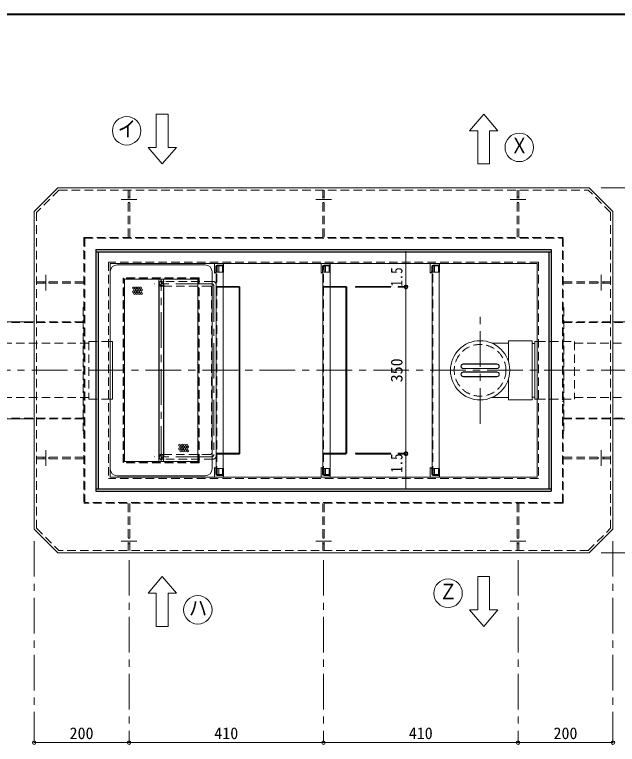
# Model space of a CAD drawing. Units: millimetres at full size, sheet at 1:15. Extents: x -3171 to 2904, y -2098 to 2117.
# Drawn here: x -1877 to -606, y 578 to 2117 of the extents above; entities that cross this region are included whole.
import ezdxf
from ezdxf.enums import TextEntityAlignment as Align

# ---------------------------------------------------------------- set-up
doc = ezdxf.new("R2010")
doc.units = ezdxf.units.MM
doc.header["$LTSCALE"] = 15
doc.header["$PDMODE"] = 32
doc.header["$PDSIZE"] = 7.5
doc.linetypes.add('CHAIN1', pattern=[8, 5, -1, 1, -1])
doc.linetypes.add('DASHED1', pattern=[1.8, 1.2, -0.6])
doc.layers.add('0-0_ﾚｲﾔ1', color=4, linetype='Continuous', lineweight=9)
doc.styles.add('ＭＳ ゴシック', font='')
doc.styles.get('ＭＳ ゴシック').set_extended_font_data('MS Gothic')

msp = doc.modelspace()

# ---------------------------------------------------------------- linework, layer by layer
at = {"layer": '0-0_ﾚｲﾔ1', "color": 1, "lineweight": 40}
msp.add_line((2904.12, 2117.05), (-3170.88, 2117.05), dxfattribs=at)
at = {"layer": '0-0_ﾚｲﾔ1'}
for p, q in [((-1552.88, 1907.05), (-1577.88, 1907.05)), ((-1577.88, 1907.05), (-1577.88, 1837.05)), ((-1552.88, 1907.05), (-1552.88, 1837.05)), ((-887.88, 1907.05), (-917.88, 1872.05)), ((-887.88, 1907.05), (-857.88, 1872.05)), ((-917.88, 1872.05), (-900.38, 1872.05)), ((-900.38, 1802.05), (-900.38, 1872.05)), ((-875.38, 1872.05), (-857.88, 1872.05)), ((-875.38, 1802.05), (-875.38, 1872.05)), ((-1577.88, 1837.05), (-1595.38, 1837.05)), ((-1565.38, 1802.05), (-1595.38, 1837.05)), ((-1565.38, 1802.05), (-1535.38, 1837.05)), ((-1535.38, 1837.05), (-1552.88, 1837.05)), ((-900.38, 1802.05), (-875.38, 1802.05)), ((-1051.63, 1618.55), (-1051.63, 1542.05)), ((-1449.38, 1587.05), (-1449.38, 1589.05)), ((-1224.38, 1587.05), (-1224.38, 1589.05)), ((-994.38, 1587.05), (-994.38, 1589.05)), ((-1403.13, 1543.55), (-1436.63, 1543.55)), ((-1403.88, 1542.05), (-1436.63, 1542.05)), ((-1403.13, 1541.3), (-1403.13, 1192.8)), ((-1401.63, 1542.05), (-1401.63, 1192.05)), ((-1178.13, 1543.55), (-1211.63, 1543.55)), ((-1178.88, 1542.05), (-1211.63, 1542.05)), ((-1178.13, 1541.3), (-1178.13, 1192.8)), ((-1176.63, 1542.05), (-1176.63, 1192.05)), ((-1051.63, 1542.05), (-1051.63, 1192.05)), ((-1835.38, 1469.55), (-2230.38, 1469.55)), ((-615.38, 1469.55), (-220.38, 1469.55)), ((-835.38, 1424.55), (-870.89, 1424.55)), ((-835.38, 1429.55), (-835.38, 1384.55)), ((-785.38, 1423.65), (-780.38, 1423.65)), ((-780.38, 1427.55), (-780.38, 1306.55)), ((-780.38, 1427.55), (-775.38, 1427.55)), ((-930.88, 1380.55), (-859.88, 1380.55)), ((-930.88, 1370.55), (-859.88, 1370.55)), ((-930.88, 1363.55), (-859.88, 1363.55)), ((-930.88, 1353.55), (-859.88, 1353.55)), ((-835.38, 1349.55), (-835.38, 1304.55)), ((-835.38, 1309.55), (-870.89, 1309.55)), ((-785.38, 1310.45), (-780.38, 1310.45)), ((-835.38, 1304.55), (-785.38, 1304.55)), ((-780.38, 1306.55), (-775.38, 1306.55)), ((-1835.38, 1264.55), (-2230.38, 1264.55)), ((-615.38, 1264.55), (-220.38, 1264.55)), ((-1403.88, 1192.05), (-1436.63, 1192.05)), ((-1403.13, 1190.55), (-1436.63, 1190.55)), ((-1178.88, 1192.05), (-1211.63, 1192.05)), ((-1178.13, 1190.55), (-1211.63, 1190.55)), ((-1051.63, 1115.55), (-1051.63, 1192.05)), ((-1449.38, 1147.05), (-1449.38, 1145.05)), ((-1224.38, 1147.05), (-1224.38, 1145.05)), ((-994.38, 1147.05), (-994.38, 1145.05)), ((-1565.38, 932.05), (-1595.38, 897.05)), ((-1565.38, 932.05), (-1535.38, 897.05)), ((-875.38, 932.05), (-900.38, 932.05)), ((-875.38, 932.05), (-875.38, 862.05)), ((-1595.38, 897.05), (-1577.88, 897.05)), ((-1577.88, 827.05), (-1577.88, 897.05)), ((-887.88, 827.05), (-917.88, 862.05)), ((-887.88, 827.05), (-857.88, 862.05)), ((-857.88, 862.05), (-875.38, 862.05)), ((-1577.88, 827.05), (-1552.88, 827.05)), ((-1635.38, 582.05), (-1835.38, 582.05)), ((-1225.38, 582.05), (-1635.38, 582.05)), ((-815.38, 582.05), (-1225.38, 582.05)), ((-615.38, 582.05), (-815.38, 582.05))]:
    msp.add_line(p, q, dxfattribs=at)
at = {"layer": '0-0_ﾚｲﾔ1', "color": 7, "lineweight": 18}
for p, q in [((-1835.38, 1702.05), (-1785.38, 1752.05)), ((-665.38, 1752.05), (-1785.38, 1752.05)), ((-615.38, 1702.05), (-665.38, 1752.05)), ((-615.38, 1702.05), (-615.38, 1032.05)), ((-775.38, 1592.05), (-1675.38, 1592.05)), ((-1675.38, 1592.05), (-1675.38, 1142.05)), ((-1475.13, 1589.55), (-1660.13, 1589.55)), ((-1455.38, 1572.05), (-1455.38, 1592.05)), ((-1452.38, 1586.05), (-1452.38, 1575.05)), ((-1451.63, 1587.05), (-1451.63, 1147.05)), ((-1439.63, 1587.05), (-1451.63, 1587.05)), ((-1449.38, 1589.05), (-1436.26, 1589.05)), ((-1438.38, 1586.77), (-1438.38, 1589.05)), ((-1436.26, 1574.05), (-1436.26, 1589.05)), ((-1230.38, 1572.05), (-1230.38, 1592.05)), ((-1227.38, 1586.05), (-1227.38, 1575.05)), ((-1226.63, 1587.05), (-1226.63, 1147.05)), ((-1214.63, 1587.05), (-1226.63, 1587.05)), ((-1224.38, 1589.05), (-1211.26, 1589.05)), ((-1213.38, 1586.77), (-1213.38, 1589.05)), ((-1211.26, 1574.05), (-1211.26, 1589.05)), ((-1000.38, 1572.05), (-1000.38, 1592.05)), ((-997.38, 1586.05), (-997.38, 1575.05)), ((-996.63, 1587.05), (-996.63, 1147.05)), ((-984.63, 1587.05), (-996.63, 1587.05)), ((-994.38, 1589.05), (-981.26, 1589.05)), ((-983.38, 1586.77), (-983.38, 1589.05)), ((-981.26, 1574.05), (-981.26, 1589.05)), ((-775.38, 1592.05), (-775.38, 1142.05)), ((-1675.13, 1427.55), (-1675.13, 1574.55)), ((-1460.13, 1574.55), (-1460.13, 1159.55)), ((-1436.63, 1584.05), (-1436.63, 1150.05)), ((-1436.63, 1574.05), (-1436.26, 1574.05)), ((-1211.63, 1584.05), (-1211.63, 1150.05)), ((-1211.63, 1574.05), (-1211.26, 1574.05)), ((-981.63, 1584.05), (-981.63, 1150.05)), ((-981.63, 1574.05), (-981.26, 1574.05)), ((-1645.13, 1174.55), (-1645.13, 1559.55)), ((-1490.13, 1559.55), (-1645.13, 1559.55)), ((-1572.63, 1559.55), (-1572.63, 1549.55)), ((-1562.63, 1559.55), (-1562.63, 1549.55)), ((-1490.13, 1174.55), (-1490.13, 1559.55)), ((-1675.38, 1427.55), (-1670.38, 1427.55)), ((-1670.38, 1427.55), (-1670.38, 1306.55)), ((-930.88, 1380.05), (-859.88, 1380.05)), ((-930.88, 1371.05), (-859.88, 1371.05)), ((-930.88, 1363.05), (-859.88, 1363.05)), ((-930.88, 1354.05), (-859.88, 1354.05)), ((-1675.38, 1306.55), (-1670.38, 1306.55)), ((-1675.13, 1159.55), (-1675.13, 1306.55)), ((-1490.13, 1174.55), (-1645.13, 1174.55)), ((-1572.63, 1184.55), (-1572.63, 1174.55)), ((-1562.63, 1184.55), (-1562.63, 1174.55)), ((-1455.38, 1162.05), (-1455.38, 1142.05)), ((-1452.38, 1148.05), (-1452.38, 1159.05)), ((-1436.63, 1160.05), (-1436.26, 1160.05)), ((-1436.26, 1160.05), (-1436.26, 1145.05)), ((-1230.38, 1162.05), (-1230.38, 1142.05)), ((-1227.38, 1148.05), (-1227.38, 1159.05)), ((-1211.63, 1160.05), (-1211.26, 1160.05)), ((-1211.26, 1160.05), (-1211.26, 1145.05)), ((-1000.38, 1162.05), (-1000.38, 1142.05)), ((-997.38, 1148.05), (-997.38, 1159.05)), ((-981.63, 1160.05), (-981.26, 1160.05)), ((-981.26, 1160.05), (-981.26, 1145.05)), ((-775.38, 1142.05), (-1675.38, 1142.05)), ((-1475.13, 1144.55), (-1660.13, 1144.55)), ((-1439.63, 1147.05), (-1451.63, 1147.05)), ((-1449.38, 1145.05), (-1436.26, 1145.05)), ((-1438.38, 1147.32), (-1438.38, 1145.05)), ((-1214.63, 1147.05), (-1226.63, 1147.05)), ((-1224.38, 1145.05), (-1211.26, 1145.05)), ((-1213.38, 1147.32), (-1213.38, 1145.05)), ((-984.63, 1147.05), (-996.63, 1147.05)), ((-994.38, 1145.05), (-981.26, 1145.05)), ((-983.38, 1147.32), (-983.38, 1145.05)), ((-665.38, 982.05), (-615.38, 1032.05)), ((-665.38, 982.05), (-1785.38, 982.05))]:
    msp.add_line(p, q, dxfattribs=at)
at = {"layer": '0-0_ﾚｲﾔ1', "linetype": 'DASHED1'}
for p, q in [((-1783.31, 1747.05), (-1830.38, 1699.97)), ((-1783.31, 1747.05), (-667.45, 1747.05)), ((-1636.98, 1747.05), (-1636.98, 1647.05)), ((-1633.78, 1747.05), (-1633.78, 1647.05)), ((-1226.98, 1747.05), (-1226.98, 1647.05)), ((-1223.78, 1747.05), (-1223.78, 1647.05)), ((-816.98, 1747.05), (-816.98, 1647.05)), ((-813.78, 1747.05), (-813.78, 1647.05)), ((-620.38, 1699.97), (-667.45, 1747.05)), ((-1633.78, 1733.05), (-1636.98, 1733.05)), ((-1223.78, 1733.05), (-1226.98, 1733.05)), ((-813.78, 1733.05), (-816.98, 1733.05)), ((-1633.78, 1721.05), (-1636.98, 1721.05)), ((-1223.78, 1721.05), (-1226.98, 1721.05)), ((-813.78, 1721.05), (-816.98, 1721.05)), ((-1830.38, 1699.97), (-1830.38, 1034.12)), ((-620.38, 1699.97), (-620.38, 1034.12)), ((-1730.38, 1647.05), (-720.38, 1647.05)), ((-1730.38, 1647.05), (-1730.38, 1087.05)), ((-720.38, 1087.05), (-720.38, 1647.05)), ((-1728.78, 1645.45), (-721.98, 1645.45)), ((-1728.78, 1645.45), (-1728.78, 1088.65)), ((-721.98, 1088.65), (-721.98, 1645.45)), ((-772.38, 1595.05), (-1678.38, 1595.05)), ((-1678.38, 1595.05), (-1678.38, 1139.05)), ((-1450.13, 1147.05), (-1450.13, 1587.05)), ((-1449.38, 1574.05), (-1449.38, 1587.05)), ((-1446.38, 1574.05), (-1446.38, 1589.05)), ((-1438.38, 1586.77), (-1438.38, 1574.05)), ((-1225.13, 1147.05), (-1225.13, 1587.05)), ((-1224.38, 1574.05), (-1224.38, 1587.05)), ((-1221.38, 1574.05), (-1221.38, 1589.05)), ((-1213.38, 1586.77), (-1213.38, 1574.05)), ((-995.13, 1147.05), (-995.13, 1587.05)), ((-994.38, 1574.05), (-994.38, 1587.05)), ((-991.38, 1574.05), (-991.38, 1589.05)), ((-983.38, 1586.77), (-983.38, 1574.05)), ((-772.38, 1595.05), (-772.38, 1139.05)), ((-1436.63, 1574.05), (-1449.38, 1574.05)), ((-1211.63, 1574.05), (-1224.38, 1574.05)), ((-981.63, 1574.05), (-994.38, 1574.05)), ((-1647.63, 1172.05), (-1647.63, 1562.05)), ((-1487.63, 1562.05), (-1647.63, 1562.05)), ((-1646.63, 1173.05), (-1646.63, 1561.05)), ((-1488.63, 1561.05), (-1646.63, 1561.05)), ((-1459.13, 1554.55), (-1561.63, 1554.55)), ((-1488.63, 1173.05), (-1488.63, 1561.05)), ((-1487.63, 1172.05), (-1487.63, 1562.05)), ((-1830.38, 1553.65), (-1730.38, 1553.65)), ((-1830.38, 1550.45), (-1730.38, 1550.45)), ((-1816.38, 1550.45), (-1816.38, 1553.65)), ((-1804.38, 1550.45), (-1804.38, 1553.65)), ((-1464.13, 1544.55), (-1562.63, 1544.55)), ((-1461.63, 1542.05), (-1461.63, 1192.05)), ((-1450.13, 1542.05), (-1436.63, 1542.05)), ((-1449.38, 1543.55), (-1436.63, 1543.55)), ((-1225.13, 1542.05), (-1211.63, 1542.05)), ((-1224.38, 1543.55), (-1211.63, 1543.55)), ((-620.38, 1553.65), (-720.38, 1553.65)), ((-620.38, 1550.45), (-720.38, 1550.45)), ((-646.38, 1550.45), (-646.38, 1553.65)), ((-634.38, 1550.45), (-634.38, 1553.65)), ((-1730.38, 1499.55), (-1731.98, 1499.55)), ((-1731.98, 1499.55), (-1731.98, 1234.55)), ((-1730.38, 1467.95), (-2228.78, 1467.95)), ((-1731.98, 1469.55), (-1835.38, 1469.55)), ((-720.38, 1467.95), (-221.98, 1467.95)), ((-718.78, 1469.55), (-615.38, 1469.55)), ((-721.98, 1432.55), (-720.38, 1432.55)), ((-1720.38, 1424.05), (-2265.38, 1424.05)), ((-1728.78, 1429.05), (-1730.38, 1429.05)), ((-1720.38, 1427.55), (-1675.38, 1427.55)), ((-1675.13, 1306.55), (-1675.13, 1427.55)), ((-696.38, 1424.05), (-185.38, 1424.05)), ((-1720.38, 1310.05), (-2265.38, 1310.05)), ((-696.38, 1310.05), (-185.38, 1310.05)), ((-1728.78, 1305.05), (-1730.38, 1305.05)), ((-775.38, 1306.55), (-696.38, 1306.55)), ((-721.98, 1301.55), (-720.38, 1301.55)), ((-1730.38, 1266.15), (-2228.78, 1266.15)), ((-1731.98, 1264.55), (-1835.38, 1264.55)), ((-720.38, 1266.15), (-221.98, 1266.15)), ((-720.38, 1264.55), (-615.38, 1264.55)), ((-1730.38, 1234.55), (-1731.98, 1234.55)), ((-720.38, 1234.55), (-718.78, 1234.55)), ((-1464.13, 1189.55), (-1562.63, 1189.55)), ((-1450.13, 1192.05), (-1436.63, 1192.05)), ((-1449.38, 1190.55), (-1436.63, 1190.55)), ((-1225.13, 1192.05), (-1211.63, 1192.05)), ((-1224.38, 1190.55), (-1211.63, 1190.55)), ((-1830.38, 1183.65), (-1730.38, 1183.65)), ((-1830.38, 1180.45), (-1730.38, 1180.45)), ((-1816.38, 1183.65), (-1816.38, 1180.45)), ((-1804.38, 1183.65), (-1804.38, 1180.45)), ((-1487.63, 1172.05), (-1647.63, 1172.05)), ((-1488.63, 1173.05), (-1646.63, 1173.05)), ((-1459.13, 1179.55), (-1561.63, 1179.55)), ((-620.38, 1183.65), (-720.38, 1183.65)), ((-620.38, 1180.45), (-720.38, 1180.45)), ((-646.38, 1183.65), (-646.38, 1180.45)), ((-634.38, 1183.65), (-634.38, 1180.45)), ((-1449.38, 1160.05), (-1449.38, 1147.05)), ((-1436.63, 1160.05), (-1449.38, 1160.05)), ((-1446.38, 1160.05), (-1446.38, 1145.05)), ((-1438.38, 1147.32), (-1438.38, 1160.05)), ((-1224.38, 1160.05), (-1224.38, 1147.05)), ((-1211.63, 1160.05), (-1224.38, 1160.05)), ((-1221.38, 1160.05), (-1221.38, 1145.05)), ((-1213.38, 1147.32), (-1213.38, 1160.05)), ((-994.38, 1160.05), (-994.38, 1147.05)), ((-981.63, 1160.05), (-994.38, 1160.05)), ((-991.38, 1160.05), (-991.38, 1145.05)), ((-983.38, 1147.32), (-983.38, 1160.05)), ((-772.38, 1139.05), (-1678.38, 1139.05)), ((-720.38, 1087.05), (-1730.38, 1087.05)), ((-721.98, 1088.65), (-1728.78, 1088.65)), ((-1636.98, 987.05), (-1636.98, 1087.05)), ((-1633.78, 987.05), (-1633.78, 1087.05)), ((-1226.98, 987.05), (-1226.98, 1087.05)), ((-1223.78, 987.05), (-1223.78, 1087.05)), ((-816.98, 987.05), (-816.98, 1087.05)), ((-813.78, 987.05), (-813.78, 1087.05)), ((-1830.38, 1034.12), (-1783.31, 987.05)), ((-667.45, 987.05), (-620.38, 1034.12)), ((-1633.78, 1013.05), (-1636.98, 1013.05)), ((-1633.78, 1001.05), (-1636.98, 1001.05)), ((-1223.78, 1013.05), (-1226.98, 1013.05)), ((-1223.78, 1001.05), (-1226.98, 1001.05)), ((-813.78, 1013.05), (-816.98, 1013.05)), ((-813.78, 1001.05), (-816.98, 1001.05)), ((-667.45, 987.05), (-1783.31, 987.05))]:
    msp.add_line(p, q, dxfattribs=at)
at = {"layer": '0-0_ﾚｲﾔ1', "linetype": 'CHAIN1'}
for p, q in [((-640.38, 1752.05), (434.62, 1752.05)), ((-1618.78, 1727.05), (-1651.98, 1727.05)), ((-1208.78, 1727.05), (-1241.98, 1727.05)), ((-798.78, 1727.05), (-831.98, 1727.05)), ((-1810.38, 1535.45), (-1810.38, 1568.65)), ((-1567.63, 1174.55), (-1567.63, 1559.55)), ((-640.38, 1535.45), (-640.38, 1568.65)), ((-1461.63, 1549.55), (-1582.63, 1549.55)), ((-1456.63, 1544.55), (-1456.63, 1189.55)), ((-1158.88, 1542.05), (-1051.63, 1542.05)), ((-1158.13, 1543.55), (-1051.63, 1543.55)), ((-895.38, 1254.55), (-895.38, 1479.55)), ((-2560.38, 1367.05), (109.62, 1367.05)), ((-1810.38, 1198.65), (-1810.38, 1165.45)), ((-1158.88, 1192.05), (-1051.63, 1192.05)), ((-1158.13, 1190.55), (-1051.63, 1190.55)), ((-640.38, 1198.65), (-640.38, 1165.45)), ((-1461.63, 1184.55), (-1582.63, 1184.55)), ((-1835.38, 1007.05), (-1835.38, 582.05)), ((-1618.78, 1007.05), (-1651.98, 1007.05)), ((-1208.78, 1007.05), (-1241.98, 1007.05)), ((-798.78, 1007.05), (-831.98, 1007.05)), ((-615.38, 1007.05), (-615.38, 582.05)), ((-640.38, 982.05), (434.62, 982.05)), ((-1635.38, 967.05), (-1635.38, 582.05)), ((-1225.38, 967.05), (-1225.38, 582.05)), ((-815.38, 967.05), (-815.38, 582.05))]:
    msp.add_line(p, q, dxfattribs=at)
at = {"layer": '0-0_ﾚｲﾔ1', "color": 5, "lineweight": 25}
for p, q in [((-1705.38, 1622.05), (-745.38, 1622.05)), ((-1705.38, 1622.05), (-1705.38, 1112.05)), ((-1705.38, 1617.05), (-745.38, 1617.05)), ((-1700.38, 1617.05), (-1700.38, 1117.05)), ((-750.38, 1617.05), (-750.38, 1117.05)), ((-745.38, 1622.05), (-745.38, 1112.05)), ((-1572.63, 1549.55), (-1572.63, 1184.55)), ((-1562.63, 1549.55), (-1562.63, 1184.55)), ((-1705.38, 1117.05), (-745.38, 1117.05)), ((-1705.38, 1112.05), (-745.38, 1112.05))]:
    msp.add_line(p, q, dxfattribs=at)
at = {"layer": '0-0_ﾚｲﾔ1', "color": 7, "lineweight": 18}
msp.add_lwpolyline([(-1835.38, 1702.05), (-1835.38, 1032.05), (-1785.38, 982.05)], dxfattribs=at)
at = {"layer": '0-0_ﾚｲﾔ1', "linetype": 'DASHED1'}
for points in [[(-720.38, 1499.55), (-718.78, 1499.55), (-718.78, 1234.55)], [(-1720.38, 1427.55), (-1720.38, 1306.55), (-1675.38, 1306.55)], [(-775.38, 1427.55), (-696.38, 1427.55), (-696.38, 1306.55)]]:
    msp.add_lwpolyline(points, dxfattribs=at)
at = {"layer": '0-0_ﾚｲﾔ1'}
for points in [[(-835.38, 1429.55), (-785.38, 1429.55), (-785.38, 1304.55)], [(-900.38, 932.05), (-900.38, 862.05), (-917.88, 862.05)], [(-1552.88, 827.05), (-1552.88, 897.05), (-1535.38, 897.05)]]:
    msp.add_lwpolyline(points, dxfattribs=at)
at = {"layer": '0-0_ﾚｲﾔ1', "color": 7, "lineweight": 18}
for centre, radius in [((-1640.38, 1872.05), 30), ((-812.88, 1837.05), 30), ((-895.38, 1367.05), 62.5), ((-962.88, 897.05), 30), ((-1490.38, 862.05), 30)]:
    msp.add_circle(centre, radius, dxfattribs=at)
at = {"layer": '0-0_ﾚｲﾔ1'}
for centre in [(-1626.28, 1540.69), (-1621.28, 1540.69), (-1616.28, 1540.69), (-1611.28, 1540.69), (-1626.28, 1532.69), (-1623.78, 1536.69), (-1623.78, 1528.69), (-1621.28, 1532.69), (-1618.78, 1536.69), (-1618.78, 1528.69), (-1616.28, 1532.69), (-1613.78, 1536.69), (-1613.78, 1528.69), (-1611.28, 1532.69), (-1608.78, 1536.69), (-1608.78, 1528.69), (-1528.66, 1209.46), (-1528.66, 1201.46), (-1526.16, 1205.46), (-1523.66, 1209.46), (-1523.66, 1201.46), (-1521.16, 1205.46), (-1518.66, 1209.46), (-1518.66, 1201.46), (-1516.16, 1205.46), (-1513.66, 1209.46), (-1513.66, 1201.46), (-1511.16, 1205.46), (-1526.16, 1197.46), (-1521.16, 1197.46), (-1516.16, 1197.46), (-1511.16, 1197.46)]:
    msp.add_circle(centre, 2, dxfattribs=at)
at = {"layer": '0-0_ﾚｲﾔ1', "linetype": 'DASHED1'}
msp.add_circle((-895.38, 1367.05), 54.5, dxfattribs=at)
at = {"layer": '0-0_ﾚｲﾔ1', "color": 7, "lineweight": 18}
for centre, radius, start, end in [((-1660.13, 1574.55), 15, 90, 180), ((-1475.13, 1574.55), 15, 0, 90), ((-1449.38, 1586.05), 3, 90, 180), ((-1439.63, 1584.05), 3, 0, 90), ((-1438.38, 1592.05), 3, 270, 0), ((-1224.38, 1586.05), 3, 90, 180), ((-1214.63, 1584.05), 3, 0, 90), ((-1213.38, 1592.05), 3, 270, 0), ((-994.38, 1586.05), 3, 90, 180), ((-984.63, 1584.05), 3, 0, 90), ((-983.38, 1592.05), 3, 270, 0), ((-1455.38, 1575.05), 3, 270, 0), ((-1230.38, 1575.05), 3, 270, 0), ((-1000.38, 1575.05), 3, 270, 0), ((-930.88, 1375.55), 4.5, 90, 270), ((-859.88, 1375.55), 4.5, 270, 90), ((-930.88, 1358.55), 4.5, 90, 270), ((-859.88, 1358.55), 4.5, 270, 90), ((-1660.13, 1159.55), 15, 180, 270), ((-1475.13, 1159.55), 15, 270, 0), ((-1455.38, 1159.05), 3, 0, 90), ((-1230.38, 1159.05), 3, 0, 90), ((-1000.38, 1159.05), 3, 0, 90), ((-1449.38, 1148.05), 3, 180, 270), ((-1439.63, 1150.05), 3, 270, 0), ((-1438.38, 1142.05), 3, 0, 90), ((-1224.38, 1148.05), 3, 180, 270), ((-1214.63, 1150.05), 3, 270, 0), ((-1213.38, 1142.05), 3, 0, 90), ((-994.38, 1148.05), 3, 180, 270), ((-984.63, 1150.05), 3, 270, 0), ((-983.38, 1142.05), 3, 0, 90)]:
    msp.add_arc(centre, radius, start, end, dxfattribs=at)
at = {"layer": '0-0_ﾚｲﾔ1', "color": 5, "lineweight": 25}
for centre, start, end in [((-1567.63, 1549.55), 0, 180), ((-1567.63, 1184.55), 180, 0)]:
    msp.add_arc(centre, 5, start, end, dxfattribs=at)
at = {"layer": '0-0_ﾚｲﾔ1', "linetype": 'DASHED1'}
for centre, radius, start, end in [((-1562.63, 1554.55), 10, 180, 270), ((-1561.63, 1555.55), 1, 180, 270), ((-1459.13, 1547.05), 7.5, 0, 90), ((-1464.13, 1542.05), 2.5, 0, 90), ((-1450.13, 1543.55), 1.5, 180, 270), ((-1449.38, 1544.3), 0.75, 180, 270), ((-1225.13, 1543.55), 1.5, 180, 270), ((-1224.38, 1544.3), 0.75, 180, 270), ((-1562.63, 1179.55), 10, 90, 180), ((-1464.13, 1192.05), 2.5, 270, 0), ((-1459.13, 1187.05), 7.5, 270, 0), ((-1450.13, 1190.55), 1.5, 90, 180), ((-1449.38, 1189.8), 0.75, 90, 180), ((-1225.13, 1190.55), 1.5, 90, 180), ((-1224.38, 1189.8), 0.75, 90, 180), ((-1561.63, 1178.55), 1, 90, 180)]:
    msp.add_arc(centre, radius, start, end, dxfattribs=at)
at = {"layer": '0-0_ﾚｲﾔ1', "linetype": 'CHAIN1'}
for centre, start, end in [((-1562.63, 1554.55), 180, 270), ((-1461.63, 1544.55), 0, 90), ((-1461.63, 1189.55), 270, 0), ((-1562.63, 1179.55), 90, 180)]:
    msp.add_arc(centre, 5, start, end, dxfattribs=at)
at = {"layer": '0-0_ﾚｲﾔ1', "color": 7, "linetype": 'DASHED1', "lineweight": 18}
for centre, start, end in [((-1567.63, 1549.55), 180, 0), ((-1567.63, 1184.55), 0, 180)]:
    msp.add_arc(centre, 5, start, end, dxfattribs=at)
at = {"layer": '0-0_ﾚｲﾔ1'}
for centre, radius, start, end in [((-1403.88, 1541.3), 0.75, 0, 90), ((-1403.13, 1542.05), 1.5, 0, 90), ((-1178.88, 1541.3), 0.75, 0, 90), ((-1178.13, 1542.05), 1.5, 0, 90), ((-930.88, 1375.55), 5, 90, 270), ((-859.88, 1375.55), 5, 270, 90), ((-930.88, 1358.55), 5, 90, 270), ((-859.88, 1358.55), 5, 270, 90), ((-1403.88, 1192.8), 0.75, 270, 0), ((-1403.13, 1192.05), 1.5, 270, 0), ((-1178.88, 1192.8), 0.75, 270, 0), ((-1178.13, 1192.05), 1.5, 270, 0)]:
    msp.add_arc(centre, radius, start, end, dxfattribs=at)
at = {"layer": '0-0_ﾚｲﾔ1', "color": 1}
for p in [(-1051.63, 1543.55), (-1051.63, 1542.05), (-1051.63, 1192.05), (-1051.63, 1190.55), (-1835.38, 582.05), (-1635.38, 582.05), (-1225.38, 582.05), (-815.38, 582.05), (-615.38, 582.05)]:
    msp.add_point(p, dxfattribs=at)

# ---------------------------------------------------------------- texts
at = {"layer": '0-0_ﾚｲﾔ1', "color": 7, "style": 'ＭＳ ゴシック', "width": 0.85}
for s, p in [('イ', (-1659.13, 1849.55)), ('Ｘ', (-831.63, 1814.55)), ('Ｚ', (-981.63, 874.55)), ('ハ', (-1509.13, 839.55))]:
    msp.add_text(s, height=32.99, dxfattribs=at).set_placement(p, align=Align.BOTTOM_LEFT)
at = {"layer": '0-0_ﾚｲﾔ1', "color": 7, "style": 'ＭＳ ゴシック', "width": 0.8}
for p in [(-1051.63, 1543.55), (-1051.63, 1151.17)]:
    msp.add_text('1.5', height=24.74, rotation=90, dxfattribs=at).set_placement(p, align=Align.BOTTOM_LEFT)
at = {"layer": '0-0_ﾚｲﾔ1', "color": 7, "style": 'ＭＳ ゴシック'}
msp.add_text('350', height=24.74, rotation=90, dxfattribs=at).set_placement((-1051.63, 1341.73), align=Align.BOTTOM_LEFT)
for s, p in [('200', (-1760.7, 582.05)), ('410', (-1455.7, 582.05)), ('410', (-1045.7, 582.05)), ('200', (-740.7, 582.05))]:
    msp.add_text(s, height=24.74, dxfattribs=at).set_placement(p, align=Align.BOTTOM_LEFT)

doc.saveas('drawing.dxf')
